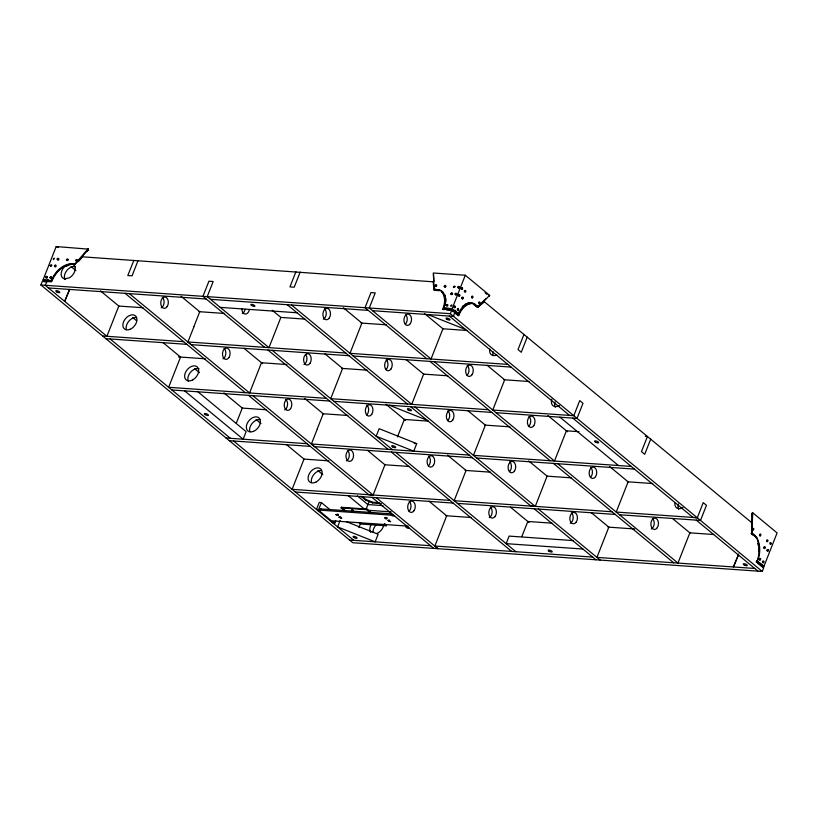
<?xml version="1.0" encoding="UTF-8"?>
<svg xmlns="http://www.w3.org/2000/svg" width="818" height="818" viewBox="0 0 818 818"><rect width="100%" height="100%" fill="white"/><g stroke="black" fill="none" stroke-linecap="round" stroke-linejoin="round"><path stroke-width="1.23" d="M751.63 524.389L751.946 513.367L752.734 512.774L777.1 532.917L763.951 566.291L756.916 560.892L763.951 566.291M433.755 281.852L81.8 256.77L74.735 264.705L71.207 264.204L65.808 266.494L64.591 266.106A22.515 15.215 -50.4 0 0 51.452 281.821L42.393 281.188L40.9 284.971L352.814 542.723L762.233 571.445L763.726 567.661L756.814 561.956A22.515 14.949 -86 0 0 756.742 537.855L751.742 533.581L752.059 522.958L484.307 301.699L477.477 307.445L473.602 304.255M757.458 560.923A19.029 12.638 -86 0 0 755.157 535.678L751.906 532.999L752.734 512.774M50.573 266.198L51.933 265.155M453.837 287.476L455.207 286.443M436.751 285.86C436.853 283.376 433.918 287.312 436.331 286.423M452.589 293.979C452.855 291.658 449.757 294.95 451.976 294.654M77.741 261.658L88.579 249.142L56.186 246.555L43.037 279.94L44.888 281.474M48.068 279.654L45.164 285.267L106.902 336.28L118.804 306.055L142.986 307.742M75.297 264.408L71.033 264.112A19.029 12.863 -50.4 0 0 51.974 280.871L43.037 279.94L51.565 280.533A19.029 12.863 -50.4 0 1 70.624 263.774L74.888 264.071L88.17 248.805M133.835 260.421L127.792 275.533L132.056 275.83L138.007 260.717M193.794 326.842L199.745 311.73L181.126 296.341M348.969 355.718L191.085 344.644L187.925 341.965L193.886 326.852M236.32 423.192L242.271 408.08L266.453 409.777M295.901 271.791L289.95 286.903L294.214 287.2L300.165 272.087M317.261 428.867L323.212 413.755L304.644 398.407M472.436 457.743L314.552 446.669L311.392 443.99L317.353 428.877M318.601 509.614L321.382 502.559L319.245 502.405L316.464 509.461L318.601 509.614L320.227 510.953M320.82 508.776L320.032 510.79L317.895 510.647M478.07 306.699L474.287 303.979L478.07 306.699L489.665 295.39L465.299 275.247L433.315 273.007L434.174 289.265L438.847 289.899L434.174 289.265M332.711 522.886L334.848 523.039L335.769 520.688M345.032 511.107L341.137 507.886L341.372 507.283L366.965 509.082L371.832 513.101M340.135 520.432L337.589 526.915L375.155 541.833L378.131 534.277L346.433 521.69M381.321 503.53L372.66 502.927L365.605 500.105L365.851 499.481L362.088 496.373M358.867 527.549L360.697 522.896M366.024 509.236L369.174 501.536M384.511 523.581L386.454 525.187L386.219 525.79L360.626 524.001L360.871 523.397M370.626 512.906L366.72 509.686L366.965 509.082M248.549 395.36L368.775 494.706L373.11 495.064L384.941 464.767L409.133 466.464M397.466 436.884L404.337 419.45L428.509 421.137M372.66 502.927L372.906 502.293L379.092 502.733M465.299 275.247L452.027 308.928L443.622 308.028A19.029 12.863 -50.4 0 0 438.438 289.572M762.233 571.445L450.319 313.683L451.802 309.899L442.743 309.265A22.515 15.215 -50.4 0 0 440.411 290.462L433.837 289.899L433.233 281.423M455.268 310.278L453.571 316.372L372.538 310.687M416.73 443.612L413.755 451.168L376.178 436.25L379.153 428.693L416.73 443.612L414.215 443.438M376.29 497.681L438.019 548.704L434.859 546.025L446.679 515.79L429.082 501.25M523.96 334.47L518.009 349.583L521.25 352.272L527.211 337.149M521.843 536.588L527.804 521.475L551.976 523.172M410.708 406.73L530.923 506.076L535.258 506.434L547.099 476.148L571.281 477.845M650.678 439.184L644.717 454.297L641.476 451.608L647.427 436.495L645.29 436.352M752.039 515.187L751.783 515.821L751.946 513.367L752.488 513.407M69.479 289.48L64.663 301.372L69.734 289.449M738.685 553.98L733.398 566.966L738.47 555.033M47.342 277.66C48.006 274.899 44.407 278.744 47.025 278.008M445.902 286.719C446.72 284.173 443.008 287.322 445.391 287.19M456.853 294.276L456.239 294.95M458.469 294.92C459.839 293.048 459.839 297.558 458.458 295.83M454.01 306.29C452.978 308.846 456.424 307.159 454.45 306.004M461.72 297.599C462.876 295.799 463.325 299.838 461.792 298.693M58.702 259.766C59.959 256.852 55.747 260.472 58.528 259.919M447.927 305.748L446.597 305.86L447.835 304.725M457.385 308.826L457.364 310.4M471.557 296.423C472.876 295.165 472.855 298.856 471.536 297.721M759.503 534.369C760.812 533.111 760.801 536.802 759.472 535.667M764.002 546.864L763.971 548.449M78.395 261.607L81.534 258.079M88.579 249.142L86.657 251.617L88.324 249.766L87.925 249.429M480.156 304.204L486.27 298.447M477.477 307.445L484.307 301.699M56.013 266.576C54.571 267.956 54.54 264.94 56.064 265.369M67.792 260.574C69.734 258.059 65.256 260.257 67.383 260.236C69.295 258.151 65.072 259.081 66.81 260.441M459.287 287.854C457.835 289.235 457.814 286.218 459.338 286.648M457.824 310.472L457.998 308.795M764.431 548.51L764.605 546.833M759.441 558.428L760.341 559.175L759.564 560.095M478.888 302.006L479.624 302.609L479.011 303.785M766.834 539.952L767.581 540.8L766.803 541.72M770.086 542.641L770.832 543.479L770.208 544.43M762.846 561.015L763.593 561.864L762.816 562.784M64.54 278.836L69.305 277.854A8.579 5.798 -50.4 0 0 73.651 264.735L73.415 264.613M54.305 258.151C51.176 260.155 55.685 257.322 53.385 259.695M451.914 304.92C448.612 306.852 453.52 304.245 450.902 306.331M65.808 266.494L64.591 266.106M439.44 290.676L434.358 290.329L434.01 285.482M489.665 295.39L488.888 295.983L489.42 296.024M478.152 307.496L472.385 303.386A22.515 14.949 -86 0 0 458.029 315.564L455.289 313.294M443.622 308.028L452.149 308.631L458.653 314A19.029 12.638 -86 0 1 474.818 304.02M43.589 281.668L45.982 281.832M446.853 309.95L451.648 310.288L453.458 311.791M452.027 308.928L458.653 314M40.9 284.971L450.319 313.683M458.029 315.564L458.714 315.605A22.515 14.949 -86 0 1 473.07 303.437L473.315 303.498M48.415 287.946L206.208 299.02M210.471 299.316L368.274 310.39M220.226 307.374L296.985 312.752M198.978 311.668L224.429 313.458M305.042 319.112L280.871 317.415L268.958 347.65L207.23 296.637L213.181 281.515L208.917 281.218L202.956 296.331L264.695 347.343M361.035 323.038L386.485 324.828M466.986 330.472L442.927 328.785L431.025 359.01L369.286 307.997L375.237 292.885L370.973 292.588L365.022 307.701L426.751 358.713M102.628 335.983L183.661 341.668M187.925 341.965L345.728 353.028M507.784 364.399L349.992 353.335L361.893 323.1L343.284 307.711M105.88 338.662L186.913 344.347M353.243 356.014L511.035 367.088M178.406 356.914L205.4 358.805M286.944 364.531L261.474 362.742L249.572 392.967L129.356 293.631M341.699 368.366L367.159 370.155M447.814 375.81L423.632 374.112L411.72 404.348L291.505 305.002M503.806 379.736L529.256 381.525M326.423 398.366L168.631 387.292L180.543 357.067L162.946 342.527M488.489 409.726L330.697 398.663L342.599 368.427L325.012 353.897M171.882 389.981L329.674 401.045M333.938 401.352L491.741 412.415M496.005 412.712L577.038 418.397L582.989 403.284L579.737 400.595L573.786 415.708L492.753 410.033L504.665 379.797L487.068 365.257M322.445 413.704L347.895 415.483M484.501 425.074L509.951 426.853M579.052 431.7L566.393 430.81L554.492 461.045L434.266 361.699M226.095 438.008L307.128 443.693M311.392 443.99L469.195 455.064M631.251 466.424L473.458 455.36L485.36 425.125L467.773 410.595M229.347 440.697L310.38 446.383M476.71 458.049L634.502 469.113M303.539 459.062L328.867 460.841M465.166 470.401L490.626 472.18M627.273 481.771L652.723 483.55M449.89 500.391L292.098 489.328L304.01 459.092L286.412 444.552M611.956 511.761L454.164 500.688L466.066 470.462L447.497 455.115M697.253 517.743L616.22 512.058L628.132 481.822L609.553 466.485M751.374 522.917L752.059 522.958M295.349 492.007L453.141 503.08M457.405 503.377L615.208 514.44M619.471 514.747L700.505 520.422L706.455 505.309L703.204 502.63L697.325 517.804L692.989 517.446L572.764 418.1M382.957 505.616L367.865 504.553L357.323 495.841M751.906 532.999L751.374 532.958L754.625 535.647A19.029 12.638 -86 0 1 755.771 537.15M751.742 533.581L751.057 533.53L753 535.136M754.625 535.647L755.157 535.678M341.137 507.886L366.72 509.686M368.284 510.289L391.188 511.894M445.912 515.729L471.362 517.518M607.968 527.099L634.696 528.97M713.715 534.512L689.86 532.845L677.958 563.07L557.733 463.724M755.893 537.528L756.578 537.579M756.067 537.804L756.742 537.855M320.145 508.868L391.791 513.898M393.141 514.839L391.004 514.686L392.435 515.872L394.573 516.025M392.548 515.248L318.386 510.043L331.382 520.78L408.059 526.158M368.182 523.909L371.832 524.164M380.36 524.757L382.804 524.931M331.28 521.7L333.417 521.853M407.957 527.078L405.82 526.935L407.252 528.111L409.389 528.264M573.306 540.596L509.123 536.097L506.148 543.653L582.907 549.031M756.814 561.956L756.139 561.905L762.519 567.181M349.562 540.044L430.595 545.718M434.859 546.025L592.661 557.089M754.717 568.459L596.925 557.385L608.827 527.16L591.24 512.62M338.386 514.45L337.057 514.052M387.211 517.866L385.871 517.385M77.27 259.848L76.207 260.359L76.299 261.382M427.978 314.572L465.544 329.49M56.186 246.555L58.507 247.486M389.388 405.237L426.955 420.155M365.851 499.481L372.906 502.293M389.644 520.32L388.754 519.829M340.646 516.884L340.012 516.567M351.822 509.982C356.075 512.559 348.11 510.023 353.182 510.074M485.054 292.813L486.966 294.398M451.802 309.899L458.714 315.605M442.743 309.265L443.264 309.695A22.515 15.215 -50.4 0 0 441.976 291.893M449.297 316.065L569.522 415.411M696.23 520.125L757.969 571.138M559.972 417.2L618.459 465.534M424.522 313.57L443.09 328.918M547.978 415.595L567.528 431.751M672.529 518.52L690.167 533.101M430.002 361.403L550.217 460.749M553.469 463.428L673.684 562.774M406.198 359.705L423.785 374.245M528.684 460.933L547.252 476.27M414.971 407.027L535.258 506.434M538.438 509.062L600.177 560.074M287.241 304.705L407.456 404.051M534.174 508.765L595.903 559.778M272.23 310.278L281.024 317.548M385.922 404.235L405.472 420.38M510.473 507.16L529.093 522.538M272.21 350.329L392.425 449.675M395.677 452.364L515.892 551.71M267.946 350.032L388.161 449.379M391.413 452.057L511.628 551.404M244.04 348.335L262.619 363.683M367.507 450.36L385.104 464.9M252.823 395.656L373.11 495.064M81.8 256.77L82.321 257.2M125.093 293.325L245.308 392.671M372.016 497.385L433.847 548.408M360.902 496.219L365.605 500.105M384.266 524.185L386.219 525.79M71.074 266.607L75.962 270.646M100.399 290.84L118.968 306.177M132.649 317.486L136.555 320.717M194.541 368.632L199.428 372.671M223.866 392.865L242.435 408.213M256.116 419.522L261.003 423.56M317.946 470.616L322.803 474.624M348.069 495.504L364.583 509.154M341.372 507.283L345.268 510.504M358.683 522.385L360.626 524.001M197.404 391.372L246.136 431.648L243.161 439.205L184.674 390.881M321.382 502.559L329.981 509.665M333.223 521.69L334.848 523.039M110.144 338.969L230.369 438.305M233.611 440.994L353.836 540.34M456.873 293.693L455.738 293.785L455.554 294.899M433.468 273.979L433.98 281.188M434.327 285.993L434.583 289.603M758.286 542.845A19.029 12.638 -86 0 1 758.777 545.023M759.084 547.303A19.029 12.638 -86 0 1 759.114 551.986M458.111 313.959A19.029 12.638 -86 0 1 458.939 311.893M462.282 306.699A19.029 12.638 -86 0 1 463.642 305.4M465.084 304.357A19.029 12.638 -86 0 1 471.28 302.957M444.849 294.94A19.029 12.863 -50.4 0 1 445.442 296.545M445.8 298.314A19.029 12.863 -50.4 0 1 445.79 302.169M441.792 291.239A19.029 12.863 -50.4 0 1 443.008 292.261M64.99 279.459A8.579 5.798 -50.4 0 1 66.964 270.339A8.579 5.798 -50.4 0 1 75.553 266.688M65.675 278.918A8.579 5.798 -50.4 0 1 61.125 274.337A8.579 5.798 -50.4 0 1 65.287 266.065M409.204 501.393A5.716 3.793 -86 0 1 409.041 511.281M347.456 450.381A5.716 3.793 -86 0 1 349.245 455.963A5.716 3.793 -86 0 1 346.382 460.882M285.738 399.368A5.716 3.793 -86 0 1 287.517 404.961A5.716 3.793 -86 0 1 284.644 409.869M223.999 348.356A5.716 3.793 -86 0 1 225.778 353.949A5.716 3.793 -86 0 1 222.915 358.857M162.271 297.343A5.716 3.793 -86 0 1 164.05 302.926A5.716 3.793 -86 0 1 161.177 307.844M249.838 431.679A8.579 5.798 -50.4 0 1 252.241 423.284A8.579 5.798 -50.4 0 1 260.063 419.573M652.386 518.459A5.716 3.793 -86 0 1 654.165 524.041A5.716 3.793 -86 0 1 651.292 528.96M590.657 467.446A5.716 3.793 -86 0 1 590.484 477.334M528.919 416.423A5.716 3.793 -86 0 1 528.755 426.311M467.18 365.411A5.716 3.793 -86 0 1 467.027 375.298M405.452 314.398A5.716 3.793 -86 0 1 405.288 324.276M571.353 512.774A5.716 3.793 -86 0 1 573.132 518.367A5.716 3.793 -86 0 1 570.269 523.275M509.614 461.751A5.716 3.793 -86 0 1 509.471 471.628M447.886 410.738A5.716 3.793 -86 0 1 447.722 420.626M386.157 359.726A5.716 3.793 -86 0 1 385.994 369.613M324.419 308.713A5.716 3.793 -86 0 1 326.198 314.306A5.716 3.793 -86 0 1 323.335 319.214M249.326 309.654A5.716 3.793 -86 0 1 245.083 314.051A5.716 3.793 -86 0 1 241.862 308.56M490.319 507.088A5.716 3.793 -86 0 1 492.099 512.681A5.716 3.793 -86 0 1 489.236 517.589M428.601 456.076A5.716 3.793 -86 0 1 428.417 465.963M366.853 405.063A5.716 3.793 -86 0 1 366.699 414.941M305.901 354.91A5.716 3.793 -86 0 1 304.03 364.542M245.063 309.357A5.716 3.793 -86 0 1 242.302 313.529M311.392 481.966A8.579 5.798 -50.4 0 1 320.861 470.524M678.695 509.236A8.579 5.798 -50.4 0 1 678.531 503.919M683.01 507.641A8.579 5.798 -50.4 0 1 674.86 503.182M188.457 381.485A8.579 5.798 -50.4 0 1 190.43 372.364A8.579 5.798 -50.4 0 1 199.019 368.724M555.228 407.211A8.579 5.798 -50.4 0 1 555.064 401.883M559.543 405.605A8.579 5.798 -50.4 0 1 551.823 399.204M496.792 355.084A8.579 5.798 -50.4 0 1 489.839 349.071M126.371 329.654A8.579 5.798 -50.4 0 1 128.784 321.259A8.579 5.798 -50.4 0 1 136.596 317.537M493.142 355.37A8.579 5.798 -50.4 0 1 493.09 351.75M383.683 525.442A8.579 5.798 -50.4 0 1 376.955 533.418M370.789 532.426A8.579 5.798 -50.4 0 1 371.781 523.52M373.039 531.997A8.579 5.798 -50.4 0 1 376.474 524.491M757.826 543.418A22.515 14.949 -86 0 1 758.163 545.442M335.758 514.512L338.407 515.565L335.758 514.512M339 517.201L341.658 518.254L339 517.201M387.998 520.637L390.656 521.69L388.09 520.545M45.614 277.23C47.035 279.449 47.424 274.234 45.614 277.23M50.174 265.656C51.595 267.885 51.984 262.67 50.174 265.656M49.878 277.527C51.299 279.756 51.687 274.531 49.878 277.527M50.287 277.864C51.708 280.083 52.096 274.868 50.287 277.864M54.438 265.962C55.859 268.181 56.248 262.967 54.438 265.962M57.117 259.142C58.538 261.371 58.927 256.157 57.117 259.142M75.634 260.441C77.056 262.67 77.444 257.455 75.634 260.441M434.92 285.646C436.342 287.864 436.73 282.65 434.92 285.646M444.174 286.29C445.595 288.519 445.984 283.304 444.174 286.29M446.199 305.319C447.62 307.548 448.008 302.333 446.199 305.319M450.759 293.754C452.18 295.983 452.569 290.758 450.759 293.754M453.438 286.944C454.859 289.163 455.248 283.948 453.438 286.944M455.023 294.051C456.444 296.28 456.833 291.065 455.023 294.051M457.702 287.241C459.123 289.47 459.511 284.245 457.702 287.241M454.379 306.74C455.012 310.063 456.26 304.337 454.379 306.74M458.939 295.175C459.573 298.488 460.81 292.772 458.939 295.175M457.63 309.429C458.264 312.742 459.511 307.026 457.63 309.429M461.086 288.325C461.72 291.648 462.968 285.922 461.086 288.325M461.618 288.365C462.252 291.678 463.499 285.963 461.618 288.365M462.19 297.864C462.814 301.177 464.062 295.462 462.19 297.864M464.338 291.014C464.972 294.327 466.219 288.611 464.338 291.014M464.869 291.044C465.503 294.368 466.751 288.642 464.869 291.044M471.925 296.883C472.559 300.196 473.806 294.48 471.925 296.883M478.98 302.711C479.614 306.024 480.851 300.308 478.98 302.711M752.284 528.96C752.918 532.283 754.165 526.557 752.284 528.96M752.816 529.001C753.45 532.313 754.697 526.598 752.816 529.001M759.871 534.829C760.495 538.142 761.742 532.426 759.871 534.829M759.687 559.042C760.321 562.355 761.558 556.639 759.687 559.042M764.237 547.467C764.871 550.79 766.118 545.064 764.237 547.467M762.938 561.721C763.562 565.044 764.81 559.318 762.938 561.721M766.926 540.657C767.56 543.97 768.797 538.254 766.926 540.657M766.957 550.115C767.591 553.438 768.838 547.712 766.957 550.115M767.489 550.156C768.122 553.469 769.37 547.753 767.489 550.156M770.178 543.346C770.801 546.659 772.049 540.943 770.178 543.346M384.797 517.886C386.658 520.637 388.642 517.712 384.797 517.886M414.102 510.636A5.716 3.793 -86 0 0 412.558 501.178A5.716 3.793 -86 0 0 407.783 508.397A5.716 3.793 -86 0 0 414.102 510.636M352.384 459.604A5.716 3.793 -86 0 0 350.82 450.156A5.716 3.793 -86 0 0 346.055 457.395A5.716 3.793 -86 0 0 352.384 459.604M290.635 408.601A5.716 3.793 -86 0 0 289.091 399.143A5.716 3.793 -86 0 0 284.316 406.372A5.716 3.793 -86 0 0 290.635 408.601M228.907 357.589A5.716 3.793 -86 0 0 227.363 348.131A5.716 3.793 -86 0 0 222.578 355.36A5.716 3.793 -86 0 0 228.907 357.589M167.169 306.576A5.716 3.793 -86 0 0 165.625 297.118A5.716 3.793 -86 0 0 160.849 304.337A5.716 3.793 -86 0 0 167.169 306.576M251.402 305.319A2.147 0.685 21.5 0 0 254.827 306.269A2.147 0.685 21.5 0 0 252.537 304.511A2.147 0.685 21.5 0 0 251.402 305.319M548.694 550.995A2.147 0.685 21.5 0 0 552.119 551.945A2.147 0.685 21.5 0 0 549.829 550.187A2.147 0.685 21.5 0 0 548.694 550.995M595.156 441.843A2.147 0.685 21.5 0 0 598.582 442.794A2.147 0.685 21.5 0 0 596.291 441.035A2.147 0.685 21.5 0 0 595.156 441.843M744.094 564.88A2.147 0.685 21.5 0 0 747.325 565.524A2.147 0.685 21.5 0 0 744.564 563.786A2.147 0.685 21.5 0 0 744.094 564.88M446.802 319.204A2.147 0.685 21.5 0 0 450.033 319.848A2.147 0.685 21.5 0 0 447.272 318.1A2.147 0.685 21.5 0 0 446.802 319.204M56.575 291.832A2.147 0.685 21.5 0 0 59.806 292.476A2.147 0.685 21.5 0 0 57.035 290.738A2.147 0.685 21.5 0 0 56.575 291.832M408.202 409.869A2.147 0.685 21.5 0 0 411.434 410.503A2.147 0.685 21.5 0 0 408.673 408.765A2.147 0.685 21.5 0 0 408.202 409.869M392.466 446.843A2.147 0.685 21.5 0 0 395.697 447.487A2.147 0.685 21.5 0 0 392.926 445.749A2.147 0.685 21.5 0 0 392.466 446.843M204.929 414.47A2.147 0.685 21.5 0 0 208.355 415.421A2.147 0.685 21.5 0 0 206.064 413.663A2.147 0.685 21.5 0 0 204.929 414.47M353.867 537.508A2.147 0.685 21.5 0 0 357.098 538.152A2.147 0.685 21.5 0 0 354.337 536.414A2.147 0.685 21.5 0 0 353.867 537.508M253.488 431.393A8.579 5.798 -50.4 0 0 259.429 418.387A8.579 5.798 -50.4 0 0 247.21 423.397A8.579 5.798 -50.4 0 0 253.488 431.393M657.294 527.692A5.716 3.793 -86 0 0 655.739 518.234A5.716 3.793 -86 0 0 650.964 525.453A5.716 3.793 -86 0 0 657.294 527.692M595.545 476.689A5.716 3.793 -86 0 0 594.021 467.221A5.716 3.793 -86 0 0 589.226 474.43A5.716 3.793 -86 0 0 595.545 476.689M533.827 425.657A5.716 3.793 -86 0 0 532.273 416.198A5.716 3.793 -86 0 0 527.498 423.427A5.716 3.793 -86 0 0 533.827 425.657M472.088 374.644A5.716 3.793 -86 0 0 470.544 365.186A5.716 3.793 -86 0 0 465.769 372.415A5.716 3.793 -86 0 0 472.088 374.644M410.36 323.631A5.716 3.793 -86 0 0 408.806 314.173A5.716 3.793 -86 0 0 404.031 321.402A5.716 3.793 -86 0 0 410.36 323.631M576.261 522.007A5.716 3.793 -86 0 0 574.706 512.549A5.716 3.793 -86 0 0 569.931 519.778A5.716 3.793 -86 0 0 576.261 522.007M514.532 470.984A5.716 3.793 -86 0 0 512.968 461.526A5.716 3.793 -86 0 0 508.203 468.775A5.716 3.793 -86 0 0 514.532 470.984M452.794 419.982A5.716 3.793 -86 0 0 451.239 410.513A5.716 3.793 -86 0 0 446.464 417.742A5.716 3.793 -86 0 0 452.794 419.982M391.055 368.959A5.716 3.793 -86 0 0 389.511 359.501A5.716 3.793 -86 0 0 384.736 366.73A5.716 3.793 -86 0 0 391.055 368.959M329.327 317.946A5.716 3.793 -86 0 0 327.773 308.488A5.716 3.793 -86 0 0 322.998 315.717A5.716 3.793 -86 0 0 329.327 317.946M495.227 516.322A5.716 3.793 -86 0 0 493.683 506.863A5.716 3.793 -86 0 0 488.908 514.093A5.716 3.793 -86 0 0 495.227 516.322M433.489 465.319A5.716 3.793 -86 0 0 431.955 455.851A5.716 3.793 -86 0 0 427.17 463.06A5.716 3.793 -86 0 0 433.489 465.319M371.761 414.297A5.716 3.793 -86 0 0 370.217 404.838A5.716 3.793 -86 0 0 365.441 412.057A5.716 3.793 -86 0 0 371.761 414.297M310.032 363.284A5.716 3.793 -86 0 0 308.478 353.816A5.716 3.793 -86 0 0 303.703 361.045A5.716 3.793 -86 0 0 310.032 363.284M316.239 481.914A8.579 5.798 -50.4 0 0 320.574 468.796A8.579 5.798 -50.4 0 0 308.519 475.503A8.579 5.798 -50.4 0 0 316.239 481.914M192.772 379.879A8.579 5.798 -50.4 0 0 197.107 366.771A8.579 5.798 -50.4 0 0 185.052 373.478A8.579 5.798 -50.4 0 0 192.772 379.879M130.021 329.357A8.579 5.798 -50.4 0 0 135.962 316.361A8.579 5.798 -50.4 0 0 123.743 321.362A8.579 5.798 -50.4 0 0 130.021 329.357"/></g></svg>
